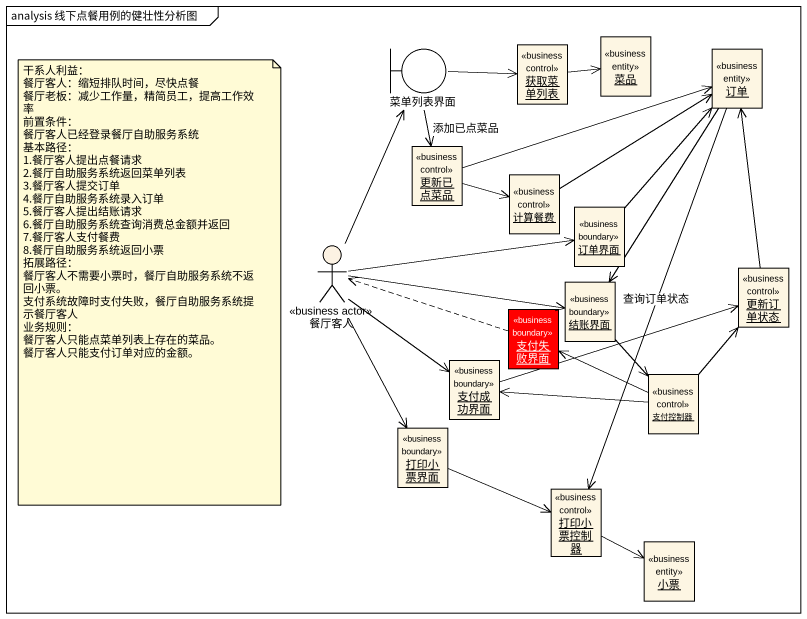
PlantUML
@startuml
mainframe analysis 线下点餐用例的健壮性分析图
allowmixing
hide circle
hide empty members
boundary 菜单列表界面
object 获取菜单列表 <<business control>>
object 菜品 <<business entity>>
object 订单 <<business entity>>
object 更新已点菜品 <<business control>>
object 计算餐费 <<business control>>
object 订单界面 <<business boundary>>
actor 餐厅客人 <<business actor>> #FCF2E3
object 结账界面 <<business boundary>>
object 更新订单状态 <<business control>>
object 支付失败界面 <<business boundary>> #FF0000
object 支付成功界面 <<business boundary>>
object 支付控制器 <<business control>>
object 打印小票界面 <<business boundary>>
object 打印小票控制器 <<business control>>
object 小票 <<business entity>>
菜单列表界面 -right-> 获取菜单列表
菜单列表界面 --> 更新已点菜品 : 添加已点菜品
获取菜单列表 -right-> 菜品
订单 --> 结账界面
订单 --> 打印小票控制器 : 查询订单状态
更新已点菜品 -right-> 订单
更新已点菜品 -right-> 计算餐费
计算餐费 -up-> 订单
订单界面 -up-> 订单
餐厅客人 -up-> 菜单列表界面
餐厅客人 -right-> 订单界面
餐厅客人 -right-> 结账界面
餐厅客人 --> 支付成功界面
餐厅客人 --> 打印小票界面
结账界面 --> 支付控制器
更新订单状态 -up-> 订单
支付失败界面 .left.> 餐厅客人
支付成功界面 -right-> 更新订单状态
支付控制器 -up-> 更新订单状态
支付控制器 -left-> 支付失败界面
支付控制器 -left-> 支付成功界面
打印小票界面 -right-> 打印小票控制器
打印小票控制器 -right-> 小票
note as N1
  干系人利益：
  餐厅客人：缩短排队时间，尽快点餐
  餐厅老板：减少工作量，精简员工，提高工作效率
  前置条件：
  餐厅客人已经登录餐厅自助服务系统
  基本路径：
  1.餐厅客人提出点餐请求
  2.餐厅自助服务系统返回菜单列表
  3.餐厅客人提交订单
  4.餐厅自助服务系统录入订单
  5.餐厅客人提出结账请求
  6.餐厅自助服务系统查询消费总金额并返回
  7.餐厅客人支付餐费
  8.餐厅自助服务系统返回小票
  拓展路径：
  餐厅客人不需要小票时，餐厅自助服务系统不返回小票。
  支付系统故障时支付失败，餐厅自助服务系统提示餐厅客人
  业务规则：
  餐厅客人只能点菜单列表上存在的菜品。
  餐厅客人只能支付订单对应的金额。
end note
@enduml
